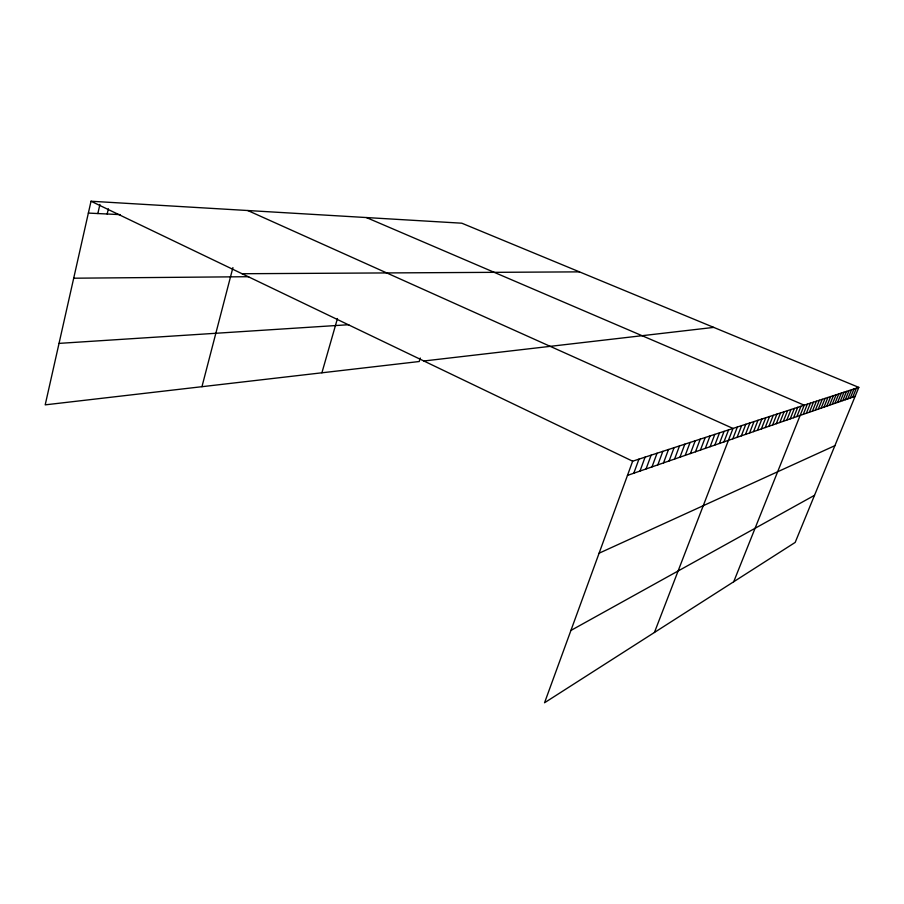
<?xml version="1.0" encoding="UTF-8"?>
<svg xmlns="http://www.w3.org/2000/svg" width="904" height="904" viewBox="0 0 904 904"><rect width="100%" height="100%" fill="white"/><g stroke="black" fill="none" stroke-linecap="round" stroke-linejoin="round"><path stroke-width="1.36" d="M858.8 387.387L632.653 461.198L544.547 702.758L795.181 542.423L858.8 387.387L461.797 223.198L91.021 201.242L45.2 404.856L419.207 361.521L420.281 358.029M97.847 213.547L99.915 204.406M107.18 213.999L108.367 208.824M201.954 386.686L232.916 267.595M321.903 372.798L337.452 318.524M633.794 473.21L638.947 459.142M639.987 471.063L645.106 457.13M646.055 468.95L651.14 455.164M651.999 466.893L657.05 453.232M657.818 464.871L662.835 451.345M663.525 462.882L668.508 449.491M669.118 460.938L674.068 447.683M674.599 459.04L679.514 445.898M679.966 457.175L684.848 444.158M685.232 455.345L690.091 442.451M690.407 453.548L695.221 440.779M695.47 451.785L700.261 439.129M700.442 450.056L705.21 437.513M705.323 448.361L710.058 435.931M710.115 446.7L714.815 434.383M714.815 445.073L719.494 432.858M719.437 443.468L724.081 431.355M723.968 441.886L728.579 429.886M654.428 632.472L733.008 428.439L247.752 210.519M732.805 438.824L737.359 427.027M737.099 437.333L741.619 425.637M741.325 435.864L745.823 424.258M745.472 434.417L749.947 422.914M749.552 433.005L753.992 421.592M753.563 431.615L757.981 420.292M757.507 430.236L761.891 419.015M761.383 428.891L765.744 417.761M765.202 427.569L769.53 416.518M768.954 426.27L773.259 415.309M772.637 424.982L776.931 414.111M776.276 423.716L780.536 412.936M779.847 422.484L784.084 411.772M783.361 421.264L787.576 410.642M786.83 420.055L791.011 409.512M790.232 418.868L794.39 408.416M793.588 417.704L797.723 407.32M796.887 416.563L801 406.258M733.709 581.758L804.232 405.195L366.38 217.548M803.283 414.337L807.34 404.19M806.368 413.264L810.413 403.184M809.419 412.213L813.43 402.201M812.413 411.173L816.414 401.229M815.374 410.145L819.352 400.269M818.289 409.128L822.244 399.319M821.16 408.133L825.092 398.393M823.996 407.15L827.906 397.477M826.787 406.178L830.674 396.573M829.544 405.218L833.409 395.681M832.268 404.269L836.11 394.799M834.946 403.342L838.765 393.929M837.59 402.427L841.398 393.07M840.2 401.523L843.986 392.223M842.765 400.63L846.528 391.398M845.308 399.737L849.048 390.573M847.816 398.867L851.534 389.76M850.28 398.009L853.986 388.957M852.721 397.161L856.416 388.166M570.91 630.45L814.515 495.313M599.092 553.203L834.9 445.649M627.466 475.414L855.127 396.325M423.863 360.99L713.742 327.395M59.031 343.384L348.797 324.705M73.699 278.206L248.69 276.703M242.069 273.731L579.487 271.867M88.355 213.084L120.232 214.632M91.021 201.242L632.653 461.198"/></g></svg>
